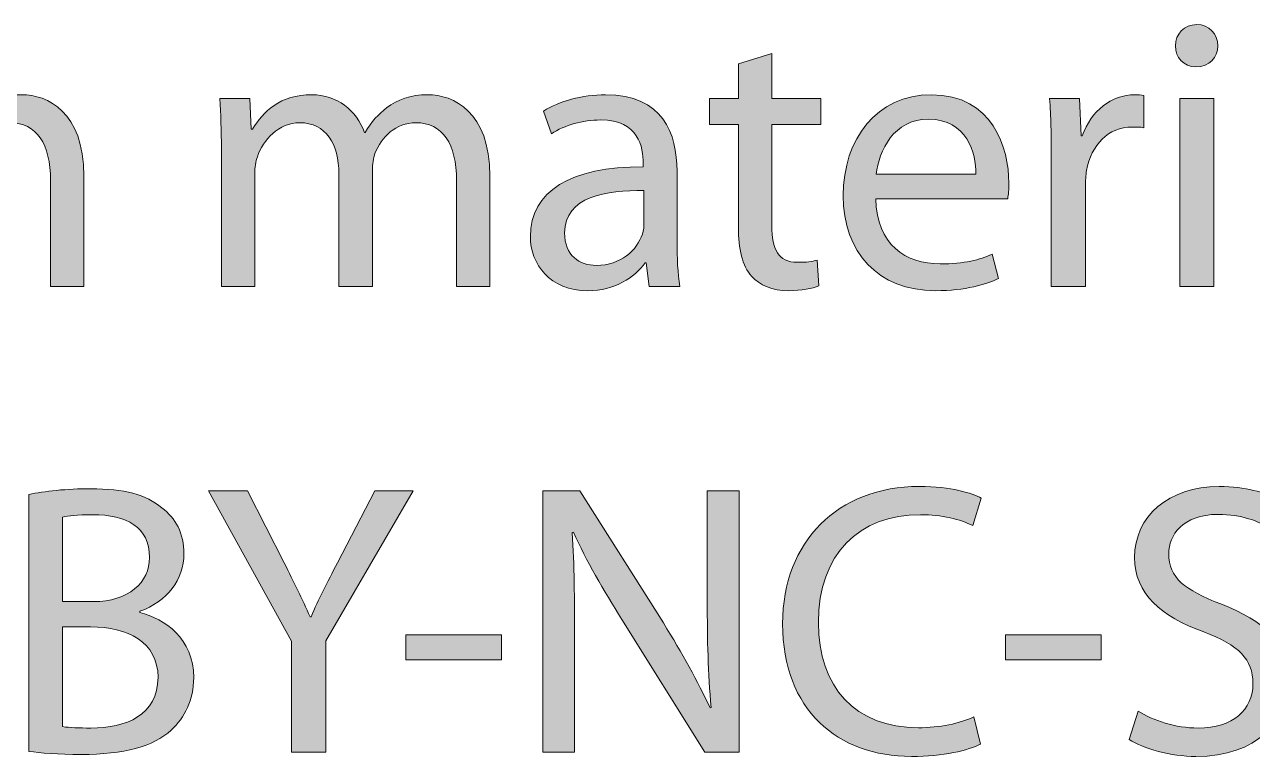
# Model space of a CAD drawing. Header units: inches. Extents: x 108 to 408, y -440 to -140.
# Drawn here: x 232.06 to 243.22, y -149.26 to -142.61 of the extents above; entities that cross this region are included whole.
import ezdxf

# ---------------------------------------------------------------- set-up
doc = ezdxf.new("R2010")
doc.units = ezdxf.units.IN
doc.header["$MEASUREMENT"] = 0
doc.layers.add('Layer 1', color=7, linetype='Continuous')

# ---------------------------------------------------------------- blocks, each defined once
blk = doc.blocks.new('block 15')
at = {"layer": 'Layer 1'}
h = blk.add_hatch(color=250, dxfattribs=at)
h.dxf.hatch_style = 2
edge = h.paths.add_edge_path()
edge.add_spline(control_points=[(242.907, -142.806), (242.907, -142.912), (242.833, -142.996), (242.709, -142.996), (242.596, -142.996), (242.522, -142.912), (242.522, -142.806), (242.522, -142.7), (242.6, -142.612), (242.716, -142.612), (242.829, -142.612), (242.907, -142.696), (242.907, -142.806)], knot_values=[0, 0, 0, 0, 1, 1, 1, 2, 2, 2, 3, 3, 3, 4, 4, 4, 4], degree=3, periodic=1)
h.paths.add_polyline_path([(242.561, -144.992), (242.561, -143.285), (242.871, -143.285), (242.871, -144.992)])
h = blk.add_hatch(color=250, dxfattribs=at)
h.dxf.hatch_style = 2
edge = h.paths.add_edge_path()
edge.add_spline(control_points=[(238.853, -142.876), (238.853, -142.876), (238.853, -143.285), (238.853, -143.285), (238.853, -143.285), (239.298, -143.285), (239.298, -143.285), (239.298, -143.285), (239.298, -143.521), (239.298, -143.521), (239.298, -143.521), (238.853, -143.521), (238.853, -143.521), (238.853, -143.521), (238.853, -144.442), (238.853, -144.442), (238.853, -144.653), (238.913, -144.773), (239.086, -144.773), (239.171, -144.773), (239.22, -144.766), (239.266, -144.752), (239.266, -144.752), (239.28, -144.988), (239.28, -144.988), (239.22, -145.009), (239.125, -145.031), (239.005, -145.031), (238.86, -145.031), (238.744, -144.981), (238.67, -144.9), (238.585, -144.805), (238.55, -144.653), (238.55, -144.452), (238.55, -144.452), (238.55, -143.521), (238.55, -143.521), (238.55, -143.521), (238.286, -143.521), (238.286, -143.521), (238.286, -143.521), (238.286, -143.285), (238.286, -143.285), (238.286, -143.285), (238.55, -143.285), (238.55, -143.285), (238.55, -143.285), (238.55, -142.968), (238.55, -142.968), (238.55, -142.968), (238.853, -142.876), (238.853, -142.876)], knot_values=[0, 0, 0, 0, 1, 1, 1, 2, 2, 2, 3, 3, 3, 4, 4, 4, 5, 5, 5, 6, 6, 6, 7, 7, 7, 8, 8, 8, 9, 9, 9, 10, 10, 10, 11, 11, 11, 12, 12, 12, 13, 13, 13, 14, 14, 14, 15, 15, 15, 16, 16, 16, 17, 17, 17, 17], degree=3, periodic=1)
h = blk.add_hatch(color=250, dxfattribs=at)
h.dxf.hatch_style = 2
edge = h.paths.add_edge_path()
edge.add_spline(control_points=[(230.161, -143.747), (230.161, -143.567), (230.154, -143.426), (230.147, -143.285), (230.147, -143.285), (230.418, -143.285), (230.418, -143.285), (230.418, -143.285), (230.433, -143.564), (230.433, -143.564), (230.433, -143.564), (230.443, -143.564), (230.443, -143.564), (230.538, -143.402), (230.697, -143.25), (230.983, -143.25), (231.212, -143.25), (231.388, -143.391), (231.462, -143.592), (231.462, -143.592), (231.469, -143.592), (231.469, -143.592), (231.522, -143.493), (231.593, -143.423), (231.663, -143.37), (231.766, -143.292), (231.875, -143.25), (232.037, -143.25), (232.266, -143.25), (232.601, -143.398), (232.601, -143.99), (232.601, -143.99), (232.601, -144.992), (232.601, -144.992), (232.601, -144.992), (232.298, -144.992), (232.298, -144.992), (232.298, -144.992), (232.298, -144.029), (232.298, -144.029), (232.298, -143.698), (232.174, -143.504), (231.928, -143.504), (231.748, -143.504), (231.614, -143.634), (231.557, -143.783), (231.543, -143.828), (231.533, -143.881), (231.533, -143.938), (231.533, -143.938), (231.533, -144.992), (231.533, -144.992), (231.533, -144.992), (231.229, -144.992), (231.229, -144.992), (231.229, -144.992), (231.229, -143.969), (231.229, -143.969), (231.229, -143.698), (231.11, -143.504), (230.873, -143.504), (230.683, -143.504), (230.538, -143.659), (230.489, -143.814), (230.472, -143.857), (230.464, -143.913), (230.464, -143.966), (230.464, -143.966), (230.464, -144.992), (230.464, -144.992), (230.464, -144.992), (230.161, -144.992), (230.161, -144.992), (230.161, -144.992), (230.161, -143.747), (230.161, -143.747)], knot_values=[0, 0, 0, 0, 1, 1, 1, 2, 2, 2, 3, 3, 3, 4, 4, 4, 5, 5, 5, 6, 6, 6, 7, 7, 7, 8, 8, 8, 9, 9, 9, 10, 10, 10, 11, 11, 11, 12, 12, 12, 13, 13, 13, 14, 14, 14, 15, 15, 15, 16, 16, 16, 17, 17, 17, 18, 18, 18, 19, 19, 19, 20, 20, 20, 21, 21, 21, 22, 22, 22, 23, 23, 23, 24, 24, 24, 25, 25, 25, 25], degree=3, periodic=1)
h = blk.add_hatch(color=250, dxfattribs=at)
h.dxf.hatch_style = 2
edge = h.paths.add_edge_path()
edge.add_spline(control_points=[(233.851, -143.747), (233.851, -143.567), (233.844, -143.426), (233.837, -143.285), (233.837, -143.285), (234.109, -143.285), (234.109, -143.285), (234.109, -143.285), (234.123, -143.564), (234.123, -143.564), (234.123, -143.564), (234.133, -143.564), (234.133, -143.564), (234.228, -143.402), (234.387, -143.25), (234.673, -143.25), (234.902, -143.25), (235.078, -143.391), (235.152, -143.592), (235.152, -143.592), (235.159, -143.592), (235.159, -143.592), (235.212, -143.493), (235.283, -143.423), (235.353, -143.37), (235.456, -143.292), (235.565, -143.25), (235.727, -143.25), (235.956, -143.25), (236.291, -143.398), (236.291, -143.99), (236.291, -143.99), (236.291, -144.992), (236.291, -144.992), (236.291, -144.992), (235.988, -144.992), (235.988, -144.992), (235.988, -144.992), (235.988, -144.029), (235.988, -144.029), (235.988, -143.698), (235.864, -143.504), (235.618, -143.504), (235.438, -143.504), (235.304, -143.634), (235.247, -143.783), (235.233, -143.828), (235.223, -143.881), (235.223, -143.938), (235.223, -143.938), (235.223, -144.992), (235.223, -144.992), (235.223, -144.992), (234.919, -144.992), (234.919, -144.992), (234.919, -144.992), (234.919, -143.969), (234.919, -143.969), (234.919, -143.698), (234.8, -143.504), (234.563, -143.504), (234.373, -143.504), (234.228, -143.659), (234.179, -143.814), (234.162, -143.857), (234.154, -143.913), (234.154, -143.966), (234.154, -143.966), (234.154, -144.992), (234.154, -144.992), (234.154, -144.992), (233.851, -144.992), (233.851, -144.992), (233.851, -144.992), (233.851, -143.747), (233.851, -143.747)], knot_values=[0, 0, 0, 0, 1, 1, 1, 2, 2, 2, 3, 3, 3, 4, 4, 4, 5, 5, 5, 6, 6, 6, 7, 7, 7, 8, 8, 8, 9, 9, 9, 10, 10, 10, 11, 11, 11, 12, 12, 12, 13, 13, 13, 14, 14, 14, 15, 15, 15, 16, 16, 16, 17, 17, 17, 18, 18, 18, 19, 19, 19, 20, 20, 20, 21, 21, 21, 22, 22, 22, 23, 23, 23, 24, 24, 24, 25, 25, 25, 25], degree=3, periodic=1)
h = blk.add_hatch(color=250, dxfattribs=at)
h.dxf.hatch_style = 2
edge = h.paths.add_edge_path()
edge.add_spline(control_points=[(237.992, -144.583), (237.992, -144.731), (237.999, -144.875), (238.017, -144.992), (238.017, -144.992), (237.738, -144.992), (237.738, -144.992), (237.738, -144.992), (237.713, -144.777), (237.713, -144.777), (237.713, -144.777), (237.703, -144.777), (237.703, -144.777), (237.608, -144.911), (237.424, -145.031), (237.181, -145.031), (236.836, -145.031), (236.659, -144.787), (236.659, -144.54), (236.659, -144.128), (237.026, -143.902), (237.685, -143.906), (237.685, -143.906), (237.685, -143.87), (237.685, -143.87), (237.685, -143.733), (237.647, -143.476), (237.298, -143.479), (237.135, -143.479), (236.97, -143.525), (236.85, -143.606), (236.85, -143.606), (236.779, -143.398), (236.779, -143.398), (236.92, -143.31), (237.128, -143.25), (237.343, -143.25), (237.865, -143.25), (237.992, -143.606), (237.992, -143.944), (237.992, -143.944), (237.992, -144.583), (237.992, -144.583)], knot_values=[0, 0, 0, 0, 1, 1, 1, 2, 2, 2, 3, 3, 3, 4, 4, 4, 5, 5, 5, 6, 6, 6, 7, 7, 7, 8, 8, 8, 9, 9, 9, 10, 10, 10, 11, 11, 11, 12, 12, 12, 13, 13, 13, 14, 14, 14, 14], degree=3, periodic=1)
edge = h.paths.add_edge_path()
edge.add_spline(control_points=[(237.692, -144.121), (237.354, -144.114), (236.97, -144.174), (236.97, -144.505), (236.97, -144.71), (237.104, -144.801), (237.259, -144.801), (237.484, -144.801), (237.629, -144.66), (237.678, -144.516), (237.689, -144.481), (237.692, -144.445), (237.692, -144.417), (237.692, -144.417), (237.692, -144.121), (237.692, -144.121)], knot_values=[0, 0, 0, 0, 1, 1, 1, 2, 2, 2, 3, 3, 3, 4, 4, 4, 5, 5, 5, 5], degree=3, periodic=1)
h = blk.add_hatch(color=250, dxfattribs=at)
h.dxf.hatch_style = 2
edge = h.paths.add_edge_path()
edge.add_spline(control_points=[(239.799, -144.195), (239.806, -144.615), (240.071, -144.787), (240.384, -144.787), (240.606, -144.787), (240.744, -144.749), (240.857, -144.699), (240.857, -144.699), (240.913, -144.921), (240.913, -144.921), (240.804, -144.971), (240.614, -145.031), (240.342, -145.031), (239.817, -145.031), (239.503, -144.681), (239.503, -144.167), (239.503, -143.652), (239.806, -143.25), (240.303, -143.25), (240.864, -143.25), (241.008, -143.737), (241.008, -144.05), (241.008, -144.114), (241.005, -144.16), (240.998, -144.195), (240.998, -144.195), (239.799, -144.195), (239.799, -144.195)], knot_values=[0, 0, 0, 0, 1, 1, 1, 2, 2, 2, 3, 3, 3, 4, 4, 4, 5, 5, 5, 6, 6, 6, 7, 7, 7, 8, 8, 8, 9, 9, 9, 9], degree=3, periodic=1)
edge = h.paths.add_edge_path()
edge.add_spline(control_points=[(240.709, -143.973), (240.712, -143.779), (240.628, -143.472), (240.278, -143.472), (239.961, -143.472), (239.827, -143.758), (239.803, -143.973), (239.803, -143.973), (240.709, -143.973), (240.709, -143.973)], knot_values=[0, 0, 0, 0, 1, 1, 1, 2, 2, 2, 3, 3, 3, 3], degree=3, periodic=1)
h = blk.add_hatch(color=250, dxfattribs=at)
h.dxf.hatch_style = 2
edge = h.paths.add_edge_path()
edge.add_spline(control_points=[(241.394, -143.818), (241.394, -143.617), (241.39, -143.444), (241.379, -143.285), (241.379, -143.285), (241.651, -143.285), (241.651, -143.285), (241.651, -143.285), (241.665, -143.624), (241.665, -143.624), (241.665, -143.624), (241.676, -143.624), (241.676, -143.624), (241.753, -143.395), (241.944, -143.25), (242.152, -143.25), (242.183, -143.25), (242.208, -143.253), (242.236, -143.257), (242.236, -143.257), (242.236, -143.55), (242.236, -143.55), (242.204, -143.543), (242.173, -143.543), (242.13, -143.543), (241.912, -143.543), (241.757, -143.705), (241.714, -143.938), (241.707, -143.98), (241.704, -144.033), (241.704, -144.082), (241.704, -144.082), (241.704, -144.992), (241.704, -144.992), (241.704, -144.992), (241.394, -144.992), (241.394, -144.992), (241.394, -144.992), (241.394, -143.818), (241.394, -143.818)], knot_values=[0, 0, 0, 0, 1, 1, 1, 2, 2, 2, 3, 3, 3, 4, 4, 4, 5, 5, 5, 6, 6, 6, 7, 7, 7, 8, 8, 8, 9, 9, 9, 10, 10, 10, 11, 11, 11, 12, 12, 12, 13, 13, 13, 13], degree=3, periodic=1)
h = blk.add_hatch(color=250, dxfattribs=at)
h.dxf.hatch_style = 2
edge = h.paths.add_edge_path()
edge.add_spline(control_points=[(232.101, -146.884), (232.235, -146.852), (232.45, -146.831), (232.662, -146.831), (232.968, -146.831), (233.166, -146.884), (233.31, -147.004), (233.434, -147.095), (233.511, -147.237), (233.511, -147.423), (233.511, -147.656), (233.356, -147.857), (233.109, -147.945), (233.109, -147.945), (233.109, -147.956), (233.109, -147.956), (233.335, -148.009), (233.599, -148.196), (233.599, -148.548), (233.599, -148.753), (233.518, -148.911), (233.395, -149.024), (233.233, -149.176), (232.965, -149.246), (232.577, -149.246), (232.365, -149.246), (232.203, -149.232), (232.101, -149.218), (232.101, -149.218), (232.101, -146.884), (232.101, -146.884)], knot_values=[0, 0, 0, 0, 1, 1, 1, 2, 2, 2, 3, 3, 3, 4, 4, 4, 5, 5, 5, 6, 6, 6, 7, 7, 7, 8, 8, 8, 9, 9, 9, 10, 10, 10, 10], degree=3, periodic=1)
edge = h.paths.add_edge_path()
edge.add_spline(control_points=[(232.408, -147.857), (232.408, -147.857), (232.686, -147.857), (232.686, -147.857), (233.007, -147.857), (233.198, -147.684), (233.198, -147.455), (233.198, -147.18), (232.99, -147.067), (232.679, -147.067), (232.538, -147.067), (232.457, -147.078), (232.408, -147.088), (232.408, -147.088), (232.408, -147.857), (232.408, -147.857)], knot_values=[0, 0, 0, 0, 1, 1, 1, 2, 2, 2, 3, 3, 3, 4, 4, 4, 5, 5, 5, 5], degree=3, periodic=1)
edge = h.paths.add_edge_path()
edge.add_spline(control_points=[(232.408, -148.993), (232.471, -149.003), (232.556, -149.006), (232.665, -149.006), (232.982, -149.006), (233.275, -148.89), (233.275, -148.545), (233.275, -148.224), (232.996, -148.086), (232.662, -148.086), (232.662, -148.086), (232.408, -148.086), (232.408, -148.086), (232.408, -148.086), (232.408, -148.993), (232.408, -148.993)], knot_values=[0, 0, 0, 0, 1, 1, 1, 2, 2, 2, 3, 3, 3, 4, 4, 4, 5, 5, 5, 5], degree=3, periodic=1)
h = blk.add_hatch(color=250, dxfattribs=at)
h.dxf.hatch_style = 2
edge = h.paths.add_edge_path()
edge.add_spline(control_points=[(234.489, -149.225), (234.489, -149.225), (234.489, -148.217), (234.489, -148.217), (234.489, -148.217), (233.735, -146.849), (233.735, -146.849), (233.735, -146.849), (234.087, -146.849), (234.087, -146.849), (234.087, -146.849), (234.422, -147.505), (234.422, -147.505), (234.51, -147.684), (234.584, -147.829), (234.658, -147.995), (234.658, -147.995), (234.666, -147.995), (234.666, -147.995), (234.729, -147.839), (234.814, -147.684), (234.905, -147.505), (234.905, -147.505), (235.247, -146.849), (235.247, -146.849), (235.247, -146.849), (235.593, -146.849), (235.593, -146.849), (235.593, -146.849), (234.8, -148.213), (234.8, -148.213), (234.8, -148.213), (234.8, -149.225), (234.8, -149.225), (234.8, -149.225), (234.489, -149.225), (234.489, -149.225)], knot_values=[0, 0, 0, 0, 1, 1, 1, 2, 2, 2, 3, 3, 3, 4, 4, 4, 5, 5, 5, 6, 6, 6, 7, 7, 7, 8, 8, 8, 9, 9, 9, 10, 10, 10, 11, 11, 11, 12, 12, 12, 12], degree=3, periodic=1)
h = blk.add_hatch(color=250, dxfattribs=at)
h.dxf.hatch_style = 2
edge = h.paths.add_edge_path()
edge.add_spline(control_points=[(236.772, -149.225), (236.772, -149.225), (236.772, -146.849), (236.772, -146.849), (236.772, -146.849), (237.11, -146.849), (237.11, -146.849), (237.11, -146.849), (237.868, -148.051), (237.868, -148.051), (238.041, -148.329), (238.182, -148.58), (238.292, -148.823), (238.292, -148.823), (238.302, -148.82), (238.302, -148.82), (238.274, -148.502), (238.267, -148.213), (238.267, -147.843), (238.267, -147.843), (238.267, -146.849), (238.267, -146.849), (238.267, -146.849), (238.556, -146.849), (238.556, -146.849), (238.556, -146.849), (238.556, -149.225), (238.556, -149.225), (238.556, -149.225), (238.246, -149.225), (238.246, -149.225), (238.246, -149.225), (237.491, -148.019), (237.491, -148.019), (237.326, -147.755), (237.167, -147.483), (237.05, -147.226), (237.05, -147.226), (237.04, -147.229), (237.04, -147.229), (237.058, -147.529), (237.061, -147.815), (237.061, -148.209), (237.061, -148.209), (237.061, -149.225), (237.061, -149.225), (237.061, -149.225), (236.772, -149.225), (236.772, -149.225)], knot_values=[0, 0, 0, 0, 1, 1, 1, 2, 2, 2, 3, 3, 3, 4, 4, 4, 5, 5, 5, 6, 6, 6, 7, 7, 7, 8, 8, 8, 9, 9, 9, 10, 10, 10, 11, 11, 11, 12, 12, 12, 13, 13, 13, 14, 14, 14, 15, 15, 15, 16, 16, 16, 16], degree=3, periodic=1)
h = blk.add_hatch(color=250, dxfattribs=at)
h.dxf.hatch_style = 2
edge = h.paths.add_edge_path()
edge.add_spline(control_points=[(240.75, -149.151), (240.641, -149.208), (240.412, -149.264), (240.123, -149.264), (239.453, -149.264), (238.952, -148.841), (238.952, -148.058), (238.952, -147.311), (239.456, -146.81), (240.193, -146.81), (240.486, -146.81), (240.676, -146.873), (240.757, -146.916), (240.757, -146.916), (240.68, -147.166), (240.68, -147.166), (240.567, -147.109), (240.401, -147.067), (240.204, -147.067), (239.647, -147.067), (239.277, -147.423), (239.277, -148.048), (239.277, -148.633), (239.611, -149.003), (240.186, -149.003), (240.377, -149.003), (240.567, -148.964), (240.69, -148.904), (240.69, -148.904), (240.75, -149.151), (240.75, -149.151)], knot_values=[0, 0, 0, 0, 1, 1, 1, 2, 2, 2, 3, 3, 3, 4, 4, 4, 5, 5, 5, 6, 6, 6, 7, 7, 7, 8, 8, 8, 9, 9, 9, 10, 10, 10, 10], degree=3, periodic=1)
h = blk.add_hatch(color=250, dxfattribs=at)
h.dxf.hatch_style = 2
edge = h.paths.add_edge_path()
edge.add_spline(control_points=[(242.183, -148.851), (242.321, -148.939), (242.518, -149.006), (242.73, -149.006), (243.043, -149.006), (243.227, -148.841), (243.227, -148.601), (243.227, -148.382), (243.1, -148.252), (242.779, -148.132), (242.391, -147.991), (242.151, -147.786), (242.151, -147.455), (242.151, -147.085), (242.458, -146.81), (242.92, -146.81), (243.16, -146.81), (243.34, -146.866), (243.442, -146.926), (243.442, -146.926), (243.357, -147.177), (243.357, -147.177), (243.283, -147.131), (243.125, -147.064), (242.91, -147.064), (242.585, -147.064), (242.462, -147.258), (242.462, -147.42), (242.462, -147.642), (242.606, -147.751), (242.934, -147.878), (243.336, -148.033), (243.537, -148.227), (243.537, -148.576), (243.537, -148.943), (243.269, -149.264), (242.709, -149.264), (242.479, -149.264), (242.229, -149.193), (242.102, -149.109), (242.102, -149.109), (242.183, -148.851), (242.183, -148.851)], knot_values=[0, 0, 0, 0, 1, 1, 1, 2, 2, 2, 3, 3, 3, 4, 4, 4, 5, 5, 5, 6, 6, 6, 7, 7, 7, 8, 8, 8, 9, 9, 9, 10, 10, 10, 11, 11, 11, 12, 12, 12, 13, 13, 13, 14, 14, 14, 14], degree=3, periodic=1)
h = blk.add_hatch(color=250, dxfattribs=at)
h.dxf.hatch_style = 2
h.paths.add_polyline_path([(236.397, -148.16), (236.397, -148.386), (235.527, -148.386), (235.527, -148.16)])
h = blk.add_hatch(color=250, dxfattribs=at)
h.dxf.hatch_style = 2
h.paths.add_polyline_path([(241.848, -148.16), (241.848, -148.386), (240.977, -148.386), (240.977, -148.16)])
at = {"layer": 'Layer 1', "lineweight": 0}
for points in [[(242.561, -144.992), (242.561, -143.285), (242.871, -143.285), (242.871, -144.992), (242.561, -144.992)], [(236.397, -148.16), (236.397, -148.386), (235.527, -148.386), (235.527, -148.16), (236.397, -148.16)], [(241.848, -148.16), (241.848, -148.386), (240.977, -148.386), (240.977, -148.16), (241.848, -148.16)]]:
    blk.add_lwpolyline(points, dxfattribs=at)
for points, knots in [([(242.907, -142.806), (242.907, -142.912), (242.833, -142.996), (242.709, -142.996), (242.596, -142.996), (242.522, -142.912), (242.522, -142.806), (242.522, -142.7), (242.6, -142.612), (242.716, -142.612), (242.829, -142.612), (242.907, -142.696), (242.907, -142.806)], [0, 0, 0, 0, 1, 1, 1, 2, 2, 2, 3, 3, 3, 4, 4, 4, 4]), ([(238.853, -142.876), (238.853, -142.876), (238.853, -143.285), (238.853, -143.285), (238.853, -143.285), (239.298, -143.285), (239.298, -143.285), (239.298, -143.285), (239.298, -143.521), (239.298, -143.521), (239.298, -143.521), (238.853, -143.521), (238.853, -143.521), (238.853, -143.521), (238.853, -144.442), (238.853, -144.442), (238.853, -144.653), (238.913, -144.773), (239.086, -144.773), (239.171, -144.773), (239.22, -144.766), (239.266, -144.752), (239.266, -144.752), (239.28, -144.988), (239.28, -144.988), (239.22, -145.009), (239.125, -145.031), (239.005, -145.031), (238.86, -145.031), (238.744, -144.981), (238.67, -144.9), (238.585, -144.805), (238.55, -144.653), (238.55, -144.452), (238.55, -144.452), (238.55, -143.521), (238.55, -143.521), (238.55, -143.521), (238.286, -143.521), (238.286, -143.521), (238.286, -143.521), (238.286, -143.285), (238.286, -143.285), (238.286, -143.285), (238.55, -143.285), (238.55, -143.285), (238.55, -143.285), (238.55, -142.968), (238.55, -142.968), (238.55, -142.968), (238.853, -142.876), (238.853, -142.876)], [0, 0, 0, 0, 1, 1, 1, 2, 2, 2, 3, 3, 3, 4, 4, 4, 5, 5, 5, 6, 6, 6, 7, 7, 7, 8, 8, 8, 9, 9, 9, 10, 10, 10, 11, 11, 11, 12, 12, 12, 13, 13, 13, 14, 14, 14, 15, 15, 15, 16, 16, 16, 17, 17, 17, 17]), ([(230.161, -143.747), (230.161, -143.567), (230.154, -143.426), (230.147, -143.285), (230.147, -143.285), (230.418, -143.285), (230.418, -143.285), (230.418, -143.285), (230.433, -143.564), (230.433, -143.564), (230.433, -143.564), (230.443, -143.564), (230.443, -143.564), (230.538, -143.402), (230.697, -143.25), (230.983, -143.25), (231.212, -143.25), (231.388, -143.391), (231.462, -143.592), (231.462, -143.592), (231.469, -143.592), (231.469, -143.592), (231.522, -143.493), (231.593, -143.423), (231.663, -143.37), (231.766, -143.292), (231.875, -143.25), (232.037, -143.25), (232.266, -143.25), (232.601, -143.398), (232.601, -143.99), (232.601, -143.99), (232.601, -144.992), (232.601, -144.992), (232.601, -144.992), (232.298, -144.992), (232.298, -144.992), (232.298, -144.992), (232.298, -144.029), (232.298, -144.029), (232.298, -143.698), (232.174, -143.504), (231.928, -143.504), (231.748, -143.504), (231.614, -143.634), (231.557, -143.783), (231.543, -143.828), (231.533, -143.881), (231.533, -143.938), (231.533, -143.938), (231.533, -144.992), (231.533, -144.992), (231.533, -144.992), (231.229, -144.992), (231.229, -144.992), (231.229, -144.992), (231.229, -143.969), (231.229, -143.969), (231.229, -143.698), (231.11, -143.504), (230.873, -143.504), (230.683, -143.504), (230.538, -143.659), (230.489, -143.814), (230.472, -143.857), (230.464, -143.913), (230.464, -143.966), (230.464, -143.966), (230.464, -144.992), (230.464, -144.992), (230.464, -144.992), (230.161, -144.992), (230.161, -144.992), (230.161, -144.992), (230.161, -143.747), (230.161, -143.747)], [0, 0, 0, 0, 1, 1, 1, 2, 2, 2, 3, 3, 3, 4, 4, 4, 5, 5, 5, 6, 6, 6, 7, 7, 7, 8, 8, 8, 9, 9, 9, 10, 10, 10, 11, 11, 11, 12, 12, 12, 13, 13, 13, 14, 14, 14, 15, 15, 15, 16, 16, 16, 17, 17, 17, 18, 18, 18, 19, 19, 19, 20, 20, 20, 21, 21, 21, 22, 22, 22, 23, 23, 23, 24, 24, 24, 25, 25, 25, 25]), ([(233.851, -143.747), (233.851, -143.567), (233.844, -143.426), (233.837, -143.285), (233.837, -143.285), (234.109, -143.285), (234.109, -143.285), (234.109, -143.285), (234.123, -143.564), (234.123, -143.564), (234.123, -143.564), (234.133, -143.564), (234.133, -143.564), (234.228, -143.402), (234.387, -143.25), (234.673, -143.25), (234.902, -143.25), (235.078, -143.391), (235.152, -143.592), (235.152, -143.592), (235.159, -143.592), (235.159, -143.592), (235.212, -143.493), (235.283, -143.423), (235.353, -143.37), (235.456, -143.292), (235.565, -143.25), (235.727, -143.25), (235.956, -143.25), (236.291, -143.398), (236.291, -143.99), (236.291, -143.99), (236.291, -144.992), (236.291, -144.992), (236.291, -144.992), (235.988, -144.992), (235.988, -144.992), (235.988, -144.992), (235.988, -144.029), (235.988, -144.029), (235.988, -143.698), (235.864, -143.504), (235.618, -143.504), (235.438, -143.504), (235.304, -143.634), (235.247, -143.783), (235.233, -143.828), (235.223, -143.881), (235.223, -143.938), (235.223, -143.938), (235.223, -144.992), (235.223, -144.992), (235.223, -144.992), (234.919, -144.992), (234.919, -144.992), (234.919, -144.992), (234.919, -143.969), (234.919, -143.969), (234.919, -143.698), (234.8, -143.504), (234.563, -143.504), (234.373, -143.504), (234.228, -143.659), (234.179, -143.814), (234.162, -143.857), (234.154, -143.913), (234.154, -143.966), (234.154, -143.966), (234.154, -144.992), (234.154, -144.992), (234.154, -144.992), (233.851, -144.992), (233.851, -144.992), (233.851, -144.992), (233.851, -143.747), (233.851, -143.747)], [0, 0, 0, 0, 1, 1, 1, 2, 2, 2, 3, 3, 3, 4, 4, 4, 5, 5, 5, 6, 6, 6, 7, 7, 7, 8, 8, 8, 9, 9, 9, 10, 10, 10, 11, 11, 11, 12, 12, 12, 13, 13, 13, 14, 14, 14, 15, 15, 15, 16, 16, 16, 17, 17, 17, 18, 18, 18, 19, 19, 19, 20, 20, 20, 21, 21, 21, 22, 22, 22, 23, 23, 23, 24, 24, 24, 25, 25, 25, 25]), ([(237.992, -144.583), (237.992, -144.731), (237.999, -144.875), (238.017, -144.992), (238.017, -144.992), (237.738, -144.992), (237.738, -144.992), (237.738, -144.992), (237.713, -144.777), (237.713, -144.777), (237.713, -144.777), (237.703, -144.777), (237.703, -144.777), (237.608, -144.911), (237.424, -145.031), (237.181, -145.031), (236.836, -145.031), (236.659, -144.787), (236.659, -144.54), (236.659, -144.128), (237.026, -143.902), (237.685, -143.906), (237.685, -143.906), (237.685, -143.87), (237.685, -143.87), (237.685, -143.733), (237.647, -143.476), (237.298, -143.479), (237.135, -143.479), (236.97, -143.525), (236.85, -143.606), (236.85, -143.606), (236.779, -143.398), (236.779, -143.398), (236.92, -143.31), (237.128, -143.25), (237.343, -143.25), (237.865, -143.25), (237.992, -143.606), (237.992, -143.944), (237.992, -143.944), (237.992, -144.583), (237.992, -144.583)], [0, 0, 0, 0, 1, 1, 1, 2, 2, 2, 3, 3, 3, 4, 4, 4, 5, 5, 5, 6, 6, 6, 7, 7, 7, 8, 8, 8, 9, 9, 9, 10, 10, 10, 11, 11, 11, 12, 12, 12, 13, 13, 13, 14, 14, 14, 14]), ([(239.799, -144.195), (239.806, -144.615), (240.071, -144.787), (240.384, -144.787), (240.606, -144.787), (240.744, -144.749), (240.857, -144.699), (240.857, -144.699), (240.913, -144.921), (240.913, -144.921), (240.804, -144.971), (240.614, -145.031), (240.342, -145.031), (239.817, -145.031), (239.503, -144.681), (239.503, -144.167), (239.503, -143.652), (239.806, -143.25), (240.303, -143.25), (240.864, -143.25), (241.008, -143.737), (241.008, -144.05), (241.008, -144.114), (241.005, -144.16), (240.998, -144.195), (240.998, -144.195), (239.799, -144.195), (239.799, -144.195)], [0, 0, 0, 0, 1, 1, 1, 2, 2, 2, 3, 3, 3, 4, 4, 4, 5, 5, 5, 6, 6, 6, 7, 7, 7, 8, 8, 8, 9, 9, 9, 9]), ([(241.394, -143.818), (241.394, -143.617), (241.39, -143.444), (241.379, -143.285), (241.379, -143.285), (241.651, -143.285), (241.651, -143.285), (241.651, -143.285), (241.665, -143.624), (241.665, -143.624), (241.665, -143.624), (241.676, -143.624), (241.676, -143.624), (241.753, -143.395), (241.944, -143.25), (242.152, -143.25), (242.183, -143.25), (242.208, -143.253), (242.236, -143.257), (242.236, -143.257), (242.236, -143.55), (242.236, -143.55), (242.204, -143.543), (242.173, -143.543), (242.13, -143.543), (241.912, -143.543), (241.757, -143.705), (241.714, -143.938), (241.707, -143.98), (241.704, -144.033), (241.704, -144.082), (241.704, -144.082), (241.704, -144.992), (241.704, -144.992), (241.704, -144.992), (241.394, -144.992), (241.394, -144.992), (241.394, -144.992), (241.394, -143.818), (241.394, -143.818)], [0, 0, 0, 0, 1, 1, 1, 2, 2, 2, 3, 3, 3, 4, 4, 4, 5, 5, 5, 6, 6, 6, 7, 7, 7, 8, 8, 8, 9, 9, 9, 10, 10, 10, 11, 11, 11, 12, 12, 12, 13, 13, 13, 13]), ([(240.709, -143.973), (240.712, -143.779), (240.628, -143.472), (240.278, -143.472), (239.961, -143.472), (239.827, -143.758), (239.803, -143.973), (239.803, -143.973), (240.709, -143.973), (240.709, -143.973)], [0, 0, 0, 0, 1, 1, 1, 2, 2, 2, 3, 3, 3, 3]), ([(237.692, -144.121), (237.354, -144.114), (236.97, -144.174), (236.97, -144.505), (236.97, -144.71), (237.104, -144.801), (237.259, -144.801), (237.484, -144.801), (237.629, -144.66), (237.678, -144.516), (237.689, -144.481), (237.692, -144.445), (237.692, -144.417), (237.692, -144.417), (237.692, -144.121), (237.692, -144.121)], [0, 0, 0, 0, 1, 1, 1, 2, 2, 2, 3, 3, 3, 4, 4, 4, 5, 5, 5, 5]), ([(232.101, -146.884), (232.235, -146.852), (232.45, -146.831), (232.662, -146.831), (232.968, -146.831), (233.166, -146.884), (233.31, -147.004), (233.434, -147.095), (233.511, -147.237), (233.511, -147.423), (233.511, -147.656), (233.356, -147.857), (233.109, -147.945), (233.109, -147.945), (233.109, -147.956), (233.109, -147.956), (233.335, -148.009), (233.599, -148.196), (233.599, -148.548), (233.599, -148.753), (233.518, -148.911), (233.395, -149.024), (233.233, -149.176), (232.965, -149.246), (232.577, -149.246), (232.365, -149.246), (232.203, -149.232), (232.101, -149.218), (232.101, -149.218), (232.101, -146.884), (232.101, -146.884)], [0, 0, 0, 0, 1, 1, 1, 2, 2, 2, 3, 3, 3, 4, 4, 4, 5, 5, 5, 6, 6, 6, 7, 7, 7, 8, 8, 8, 9, 9, 9, 10, 10, 10, 10]), ([(234.489, -149.225), (234.489, -149.225), (234.489, -148.217), (234.489, -148.217), (234.489, -148.217), (233.735, -146.849), (233.735, -146.849), (233.735, -146.849), (234.087, -146.849), (234.087, -146.849), (234.087, -146.849), (234.422, -147.505), (234.422, -147.505), (234.51, -147.684), (234.584, -147.829), (234.658, -147.995), (234.658, -147.995), (234.666, -147.995), (234.666, -147.995), (234.729, -147.839), (234.814, -147.684), (234.905, -147.505), (234.905, -147.505), (235.247, -146.849), (235.247, -146.849), (235.247, -146.849), (235.593, -146.849), (235.593, -146.849), (235.593, -146.849), (234.8, -148.213), (234.8, -148.213), (234.8, -148.213), (234.8, -149.225), (234.8, -149.225), (234.8, -149.225), (234.489, -149.225), (234.489, -149.225)], [0, 0, 0, 0, 1, 1, 1, 2, 2, 2, 3, 3, 3, 4, 4, 4, 5, 5, 5, 6, 6, 6, 7, 7, 7, 8, 8, 8, 9, 9, 9, 10, 10, 10, 11, 11, 11, 12, 12, 12, 12]), ([(236.772, -149.225), (236.772, -149.225), (236.772, -146.849), (236.772, -146.849), (236.772, -146.849), (237.11, -146.849), (237.11, -146.849), (237.11, -146.849), (237.868, -148.051), (237.868, -148.051), (238.041, -148.329), (238.182, -148.58), (238.292, -148.823), (238.292, -148.823), (238.302, -148.82), (238.302, -148.82), (238.274, -148.502), (238.267, -148.213), (238.267, -147.843), (238.267, -147.843), (238.267, -146.849), (238.267, -146.849), (238.267, -146.849), (238.556, -146.849), (238.556, -146.849), (238.556, -146.849), (238.556, -149.225), (238.556, -149.225), (238.556, -149.225), (238.246, -149.225), (238.246, -149.225), (238.246, -149.225), (237.491, -148.019), (237.491, -148.019), (237.326, -147.755), (237.167, -147.483), (237.05, -147.226), (237.05, -147.226), (237.04, -147.229), (237.04, -147.229), (237.058, -147.529), (237.061, -147.815), (237.061, -148.209), (237.061, -148.209), (237.061, -149.225), (237.061, -149.225), (237.061, -149.225), (236.772, -149.225), (236.772, -149.225)], [0, 0, 0, 0, 1, 1, 1, 2, 2, 2, 3, 3, 3, 4, 4, 4, 5, 5, 5, 6, 6, 6, 7, 7, 7, 8, 8, 8, 9, 9, 9, 10, 10, 10, 11, 11, 11, 12, 12, 12, 13, 13, 13, 14, 14, 14, 15, 15, 15, 16, 16, 16, 16]), ([(240.75, -149.151), (240.641, -149.208), (240.412, -149.264), (240.123, -149.264), (239.453, -149.264), (238.952, -148.841), (238.952, -148.058), (238.952, -147.311), (239.456, -146.81), (240.193, -146.81), (240.486, -146.81), (240.676, -146.873), (240.757, -146.916), (240.757, -146.916), (240.68, -147.166), (240.68, -147.166), (240.567, -147.109), (240.401, -147.067), (240.204, -147.067), (239.647, -147.067), (239.277, -147.423), (239.277, -148.048), (239.277, -148.633), (239.611, -149.003), (240.186, -149.003), (240.377, -149.003), (240.567, -148.964), (240.69, -148.904), (240.69, -148.904), (240.75, -149.151), (240.75, -149.151)], [0, 0, 0, 0, 1, 1, 1, 2, 2, 2, 3, 3, 3, 4, 4, 4, 5, 5, 5, 6, 6, 6, 7, 7, 7, 8, 8, 8, 9, 9, 9, 10, 10, 10, 10]), ([(242.183, -148.851), (242.321, -148.939), (242.518, -149.006), (242.73, -149.006), (243.043, -149.006), (243.227, -148.841), (243.227, -148.601), (243.227, -148.382), (243.1, -148.252), (242.779, -148.132), (242.391, -147.991), (242.151, -147.786), (242.151, -147.455), (242.151, -147.085), (242.458, -146.81), (242.92, -146.81), (243.16, -146.81), (243.34, -146.866), (243.442, -146.926), (243.442, -146.926), (243.357, -147.177), (243.357, -147.177), (243.283, -147.131), (243.125, -147.064), (242.91, -147.064), (242.585, -147.064), (242.462, -147.258), (242.462, -147.42), (242.462, -147.642), (242.606, -147.751), (242.934, -147.878), (243.336, -148.033), (243.537, -148.227), (243.537, -148.576), (243.537, -148.943), (243.269, -149.264), (242.709, -149.264), (242.479, -149.264), (242.229, -149.193), (242.102, -149.109), (242.102, -149.109), (242.183, -148.851), (242.183, -148.851)], [0, 0, 0, 0, 1, 1, 1, 2, 2, 2, 3, 3, 3, 4, 4, 4, 5, 5, 5, 6, 6, 6, 7, 7, 7, 8, 8, 8, 9, 9, 9, 10, 10, 10, 11, 11, 11, 12, 12, 12, 13, 13, 13, 14, 14, 14, 14]), ([(232.408, -147.857), (232.408, -147.857), (232.686, -147.857), (232.686, -147.857), (233.007, -147.857), (233.198, -147.684), (233.198, -147.455), (233.198, -147.18), (232.99, -147.067), (232.679, -147.067), (232.538, -147.067), (232.457, -147.078), (232.408, -147.088), (232.408, -147.088), (232.408, -147.857), (232.408, -147.857)], [0, 0, 0, 0, 1, 1, 1, 2, 2, 2, 3, 3, 3, 4, 4, 4, 5, 5, 5, 5]), ([(232.408, -148.993), (232.471, -149.003), (232.556, -149.006), (232.665, -149.006), (232.982, -149.006), (233.275, -148.89), (233.275, -148.545), (233.275, -148.224), (232.996, -148.086), (232.662, -148.086), (232.662, -148.086), (232.408, -148.086), (232.408, -148.086), (232.408, -148.086), (232.408, -148.993), (232.408, -148.993)], [0, 0, 0, 0, 1, 1, 1, 2, 2, 2, 3, 3, 3, 4, 4, 4, 5, 5, 5, 5])]:
    blk.add_open_spline(points, degree=3, knots=knots, dxfattribs=at)

msp = doc.modelspace()

# ---------------------------------------------------------------- block references
at = {"layer": 'Layer 1'}
msp.add_blockref('block 15', (0, 0), dxfattribs=at)

doc.saveas('drawing.dxf')
